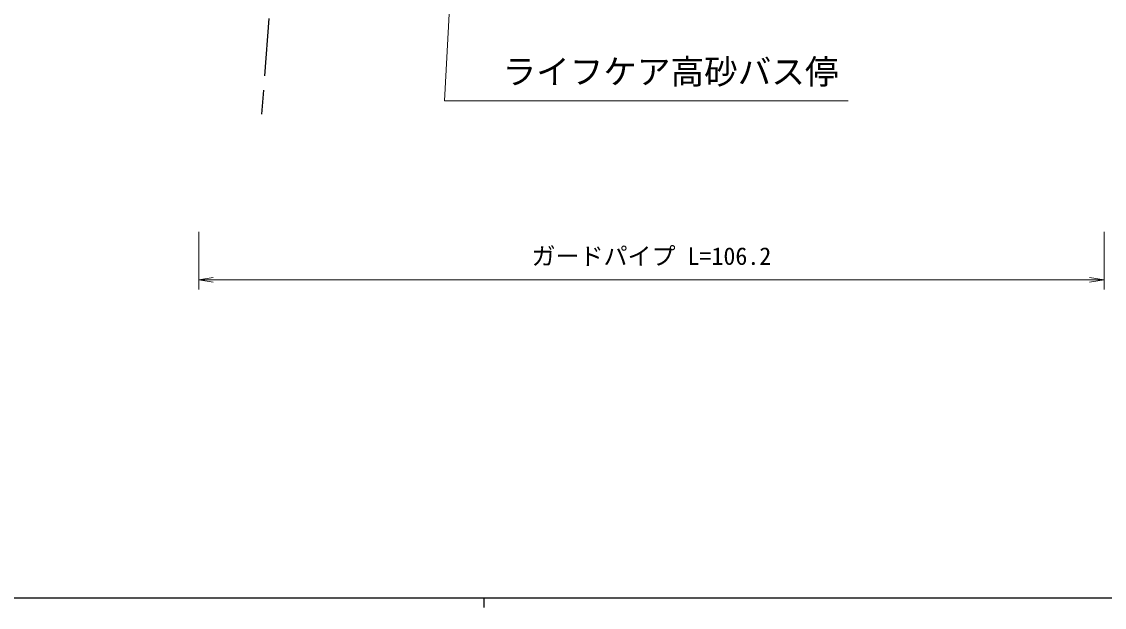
# Model space of a CAD drawing. Units: millimetres, scale not verified. Extents: x 40000 to 680000, y 20000 to 380000.
# Drawn here: x 119851 to 232656, y 204000 to 265082 of the extents above; entities that cross this region are included whole.
import ezdxf
from ezdxf.enums import TextEntityAlignment as Align

# ---------------------------------------------------------------- set-up
doc = ezdxf.new("R2010")
doc.units = ezdxf.units.MM
doc.header["$LTSCALE"] = 1000
doc.linetypes.add('DASHED', pattern=[7.5, 6, -1.5])
for name, color, linetype, lineweight in [('M-BGD', 7, 'Continuous', 25), ('M-BMK-HTXT', 7, 'Continuous', 13), ('M-STR-HTXT', 7, 'Continuous', 13), ('M-TTL-BAND', 7, 'Continuous', 25)]:
    doc.layers.add(name, color=color, linetype=linetype, lineweight=lineweight)
doc.styles.add('ＭＳ ゴシック', font='')
doc.styles.get('ＭＳ ゴシック').set_extended_font_data('MS Gothic')

# ---------------------------------------------------------------- blocks, each defined once
blk = doc.blocks.new('open_arrow')
at = {"color": 0, "linetype": 'Continuous', "lineweight": -2}
blk.add_lwpolyline([(7.5, 1.25), (0, 0), (7.5, -1.25)], dxfattribs=at)

msp = doc.modelspace()

# ---------------------------------------------------------------- linework, layer by layer
at = {"layer": 'M-BGD', "linetype": 'DASHED'}
msp.add_line((146793, 280367), (144836, 255444), dxfattribs=at)
at = {"layer": 'M-BMK-HTXT'}
msp.add_lwpolyline([(165558, 287891), (163912, 256811), (205958, 256811)], dxfattribs=at)
at = {"layer": 'M-STR-HTXT'}
for p, q in [((138309, 243165), (138309, 237165)), ((232624, 243165), (232624, 237165)), ((138309, 238165), (232624, 238165))]:
    msp.add_line(p, q, dxfattribs=at)
at = {"layer": 'M-TTL-BAND'}
for p, q in [((40000, 205000), (579000, 205000)), ((168000, 205000), (168000, 204000))]:
    msp.add_line(p, q, dxfattribs=at)

# ---------------------------------------------------------------- block references
at = {"layer": 'M-STR-HTXT', "xscale": 200, "yscale": 200}
msp.add_blockref('open_arrow', (138309, 238165), dxfattribs=at)
at = {"layer": 'M-STR-HTXT', "xscale": 200, "yscale": 200, "rotation": 180}
msp.add_blockref('open_arrow', (232624, 238165), dxfattribs=at)

# ---------------------------------------------------------------- texts
at = {"layer": 'M-BMK-HTXT', "style": 'ＭＳ ゴシック'}
msp.add_text('ライフケア高砂バス停', height=2566, dxfattribs=at).set_placement((169958, 257811), align=Align.BOTTOM_LEFT)
at = {"layer": 'M-STR-HTXT', "style": 'ＭＳ ゴシック'}
msp.add_text('ガードパイプ L=106.2', height=1833, dxfattribs=at).set_placement((185467, 239165), align=Align.BOTTOM_CENTER)

doc.saveas('drawing.dxf')
